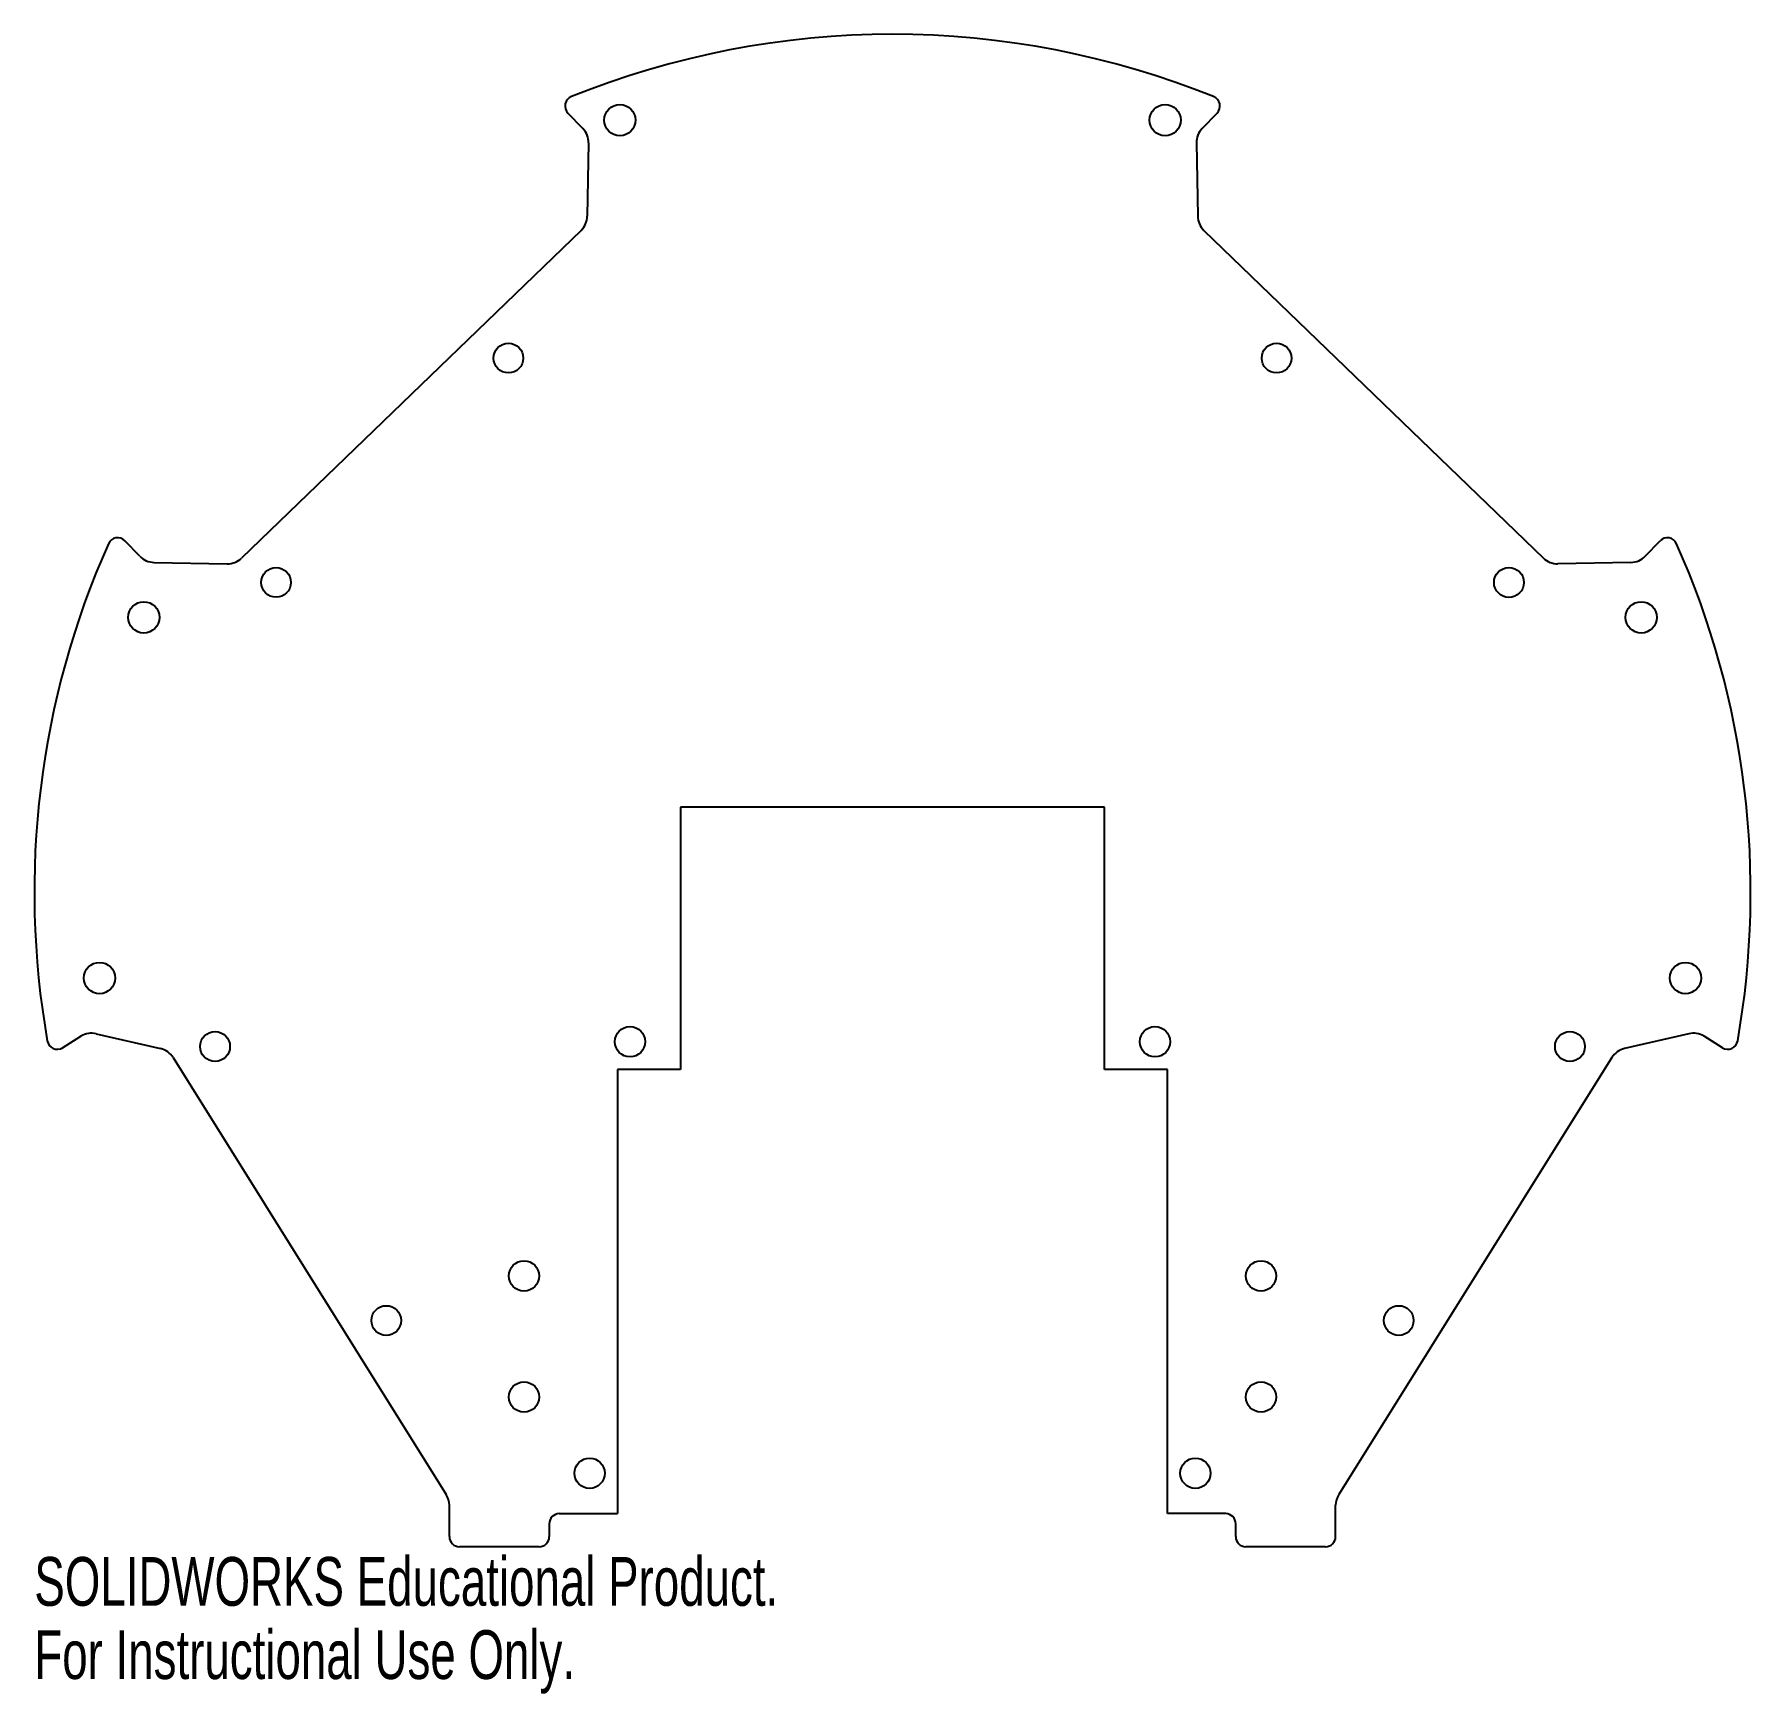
# Model space of a CAD drawing. Header units: millimetres. Extents: x -85 to 85, y -79 to 85.
import ezdxf

# ---------------------------------------------------------------- set-up
doc = ezdxf.new("R2010")
doc.units = ezdxf.units.MM
doc.styles.add('SLDTEXTSTYLE0', font='TXT', dxfattribs={"width": 0.7})

msp = doc.modelspace()

# ---------------------------------------------------------------- linework, layer by layer
at = {"color": 7, "linetype": 'Continuous', "lineweight": 25}
for p, q in [((-30.67, 75.66), (-32.15, 77.2)), ((30.67, 75.66), (32.15, 77.2)), ((-30.1, 74.24), (-30.23, 66.99)), ((30.1, 74.24), (30.23, 66.99)), ((-30.84, 65.58), (-64.47, 33.11)), ((30.84, 65.58), (64.47, 33.11)), ((-74.54, 33.29), (-76.03, 34.83)), ((74.54, 33.29), (76.03, 34.83)), ((-73.14, 32.68), (-65.89, 32.55)), ((73.14, 32.68), (65.89, 32.55)), ((-21, 8.45), (-21, -17.55)), ((21, 8.45), (-21, 8.45)), ((21, -17.55), (21, 8.45)), ((-82.2, -15.4), (-80.38, -14.26)), ((-78.87, -14.01), (-72.5, -15.48)), ((78.87, -14.01), (72.5, -15.48)), ((82.2, -15.4), (80.38, -14.26)), ((-71.25, -16.37), (-44.2, -59.67)), ((71.25, -16.37), (44.2, -59.67)), ((-27.25, -17.55), (-27.25, -61.55)), ((-21, -17.55), (-27.25, -17.55)), ((27.25, -17.55), (21, -17.55)), ((27.25, -61.55), (27.25, -17.55)), ((-43.89, -63.83), (-43.89, -60.72)), ((43.89, -63.83), (43.89, -60.72)), ((-34, -62.55), (-34, -63.83)), ((-33, -61.55), (-27.25, -61.55)), ((33, -61.55), (27.25, -61.55)), ((34, -63.83), (34, -62.55)), ((-35, -64.83), (-42.89, -64.83)), ((42.89, -64.83), (35, -64.83))]:
    msp.add_line(p, q, dxfattribs=at)
for centre, radius in [((-27, 76.5), 1.55), ((27, 76.5), 1.55), ((-38.04, 52.93), 1.47), ((38.04, 52.93), 1.47), ((-61.06, 30.7), 1.47), ((61.06, 30.7), 1.48), ((-74.16, 27.24), 1.55), ((74.16, 27.24), 1.55), ((-78.54, -8.49), 1.55), ((78.54, -8.49), 1.55), ((-26, -14.8), 1.5), ((26, -14.8), 1.5), ((-67.1, -15.28), 1.48), ((67.1, -15.28), 1.48), ((-36.5, -38), 1.5), ((36.5, -38), 1.5), ((-50.14, -42.42), 1.47), ((50.14, -42.42), 1.47), ((-36.5, -50), 1.5), ((36.5, -50), 1.5), ((-30, -57.55), 1.5), ((30, -57.55), 1.5)]:
    msp.add_circle(centre, radius, dxfattribs=at)
for centre, radius, start, end in [((0, 0), 85, 68.0243, 111.9757), ((-31.43, 77.9), 1, 111.9757, 224), ((31.43, 77.9), 1, 316, 68.0243), ((-32.1, 74.27), 2, 359, 44), ((32.1, 74.27), 2, 136, 181), ((-32.23, 67.02), 2, 314, 359), ((32.23, 67.02), 2, 181, 226), ((0, 0), 85, 156.0243, 189.9757), ((-76.75, 34.13), 1, 44, 156.0243), ((76.75, 34.13), 1, 23.9757, 136), ((0, 0), 85, 350.0243, 23.9757), ((-73.11, 34.68), 2, 224, 269), ((-65.86, 34.55), 2, 269, 314), ((65.86, 34.55), 2, 226, 271), ((73.11, 34.68), 2, 271, 316), ((-82.73, -14.55), 1, 189.9757, 302), ((-79.32, -15.96), 2, 77, 122), ((79.32, -15.96), 2, 58, 103), ((82.73, -14.55), 1, 238, 350.0243), ((-72.95, -17.43), 2, 32, 77), ((72.95, -17.43), 2, 103, 148), ((-45.89, -60.72), 2, 0, 32), ((45.89, -60.72), 2, 148, 180), ((-33, -62.55), 1, 90, 180), ((33, -62.55), 1, 0, 90), ((-42.89, -63.83), 1, 180, 270), ((-35, -63.83), 1, 270, 0), ((35, -63.83), 1, 180, 270), ((42.89, -63.83), 1, 270, 0)]:
    msp.add_arc(centre, radius, start, end, dxfattribs=at)

# ---------------------------------------------------------------- texts
at = {"color": 7, "linetype": 'Continuous', "char_height": 4.8336, "attachment_point": 1, "style": 'SLDTEXTSTYLE0'}
for s, insert in [('SOLIDWORKS Educational Product.', (-85, -65.85)), ('For Instructional Use Only.', (-85, -73.1))]:
    msp.add_mtext(s, dxfattribs=dict(at, insert=insert))

doc.saveas('drawing.dxf')
